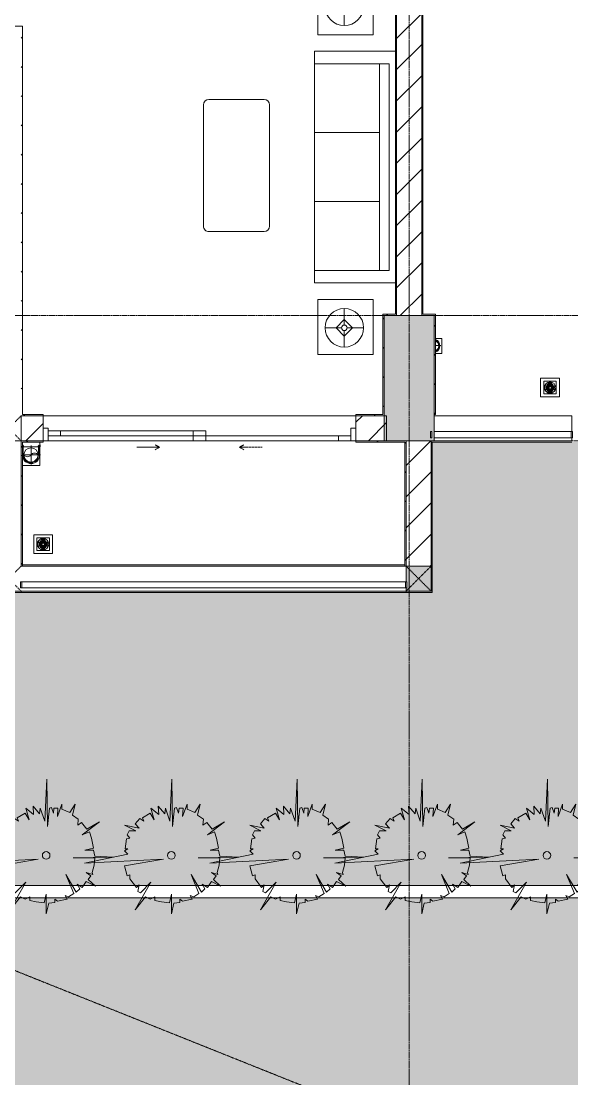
# Model space of a CAD drawing. Header units: millimetres. Extents: x 5357 to 259384, y -16348 to 109893.
# Drawn here: x 57853 to 62252, y 19444 to 27887 of the extents above; entities that cross this region are included whole.
import ezdxf

# ---------------------------------------------------------------- set-up
doc = ezdxf.new("R2010")
doc.units = ezdxf.units.MM
for name, pattern in [('Dash', [6, 3, -3]), ('Grid Line', [22.225, 12.7, -3.175, 3.175, -3.175]), ('IMPORT-CENTER _3_', [10.16, 6.35, -1.27, 1.27, -1.27])]:
    doc.linetypes.add(name, pattern=pattern)
for name, color, linetype, lineweight in [('0-1', 7, 'Continuous', 5), ('A-DOOR', 31, 'Continuous', 9), ('A-DOOR-FRAM', 31, 'Continuous', 9), ('A-DOOR-HDLN', 31, 'Dash', 9), ('A-FLOR-1', 53, 'Continuous', 9), ('A-FLOR-HRAL', 11, 'Continuous', 9), ('A-FLOR-HRAL-1', 254, 'Continuous', 9), ('A-FLOR-HRAL-2', 53, 'Continuous', 9), ('A-FLOR-PATT', 8, 'Continuous', 9), ('A-WALL', 113, 'Continuous', 9), ('A-WALL-2', 53, 'Continuous', 9), ('A-WALL-3', 113, 'Continuous', 18), ('A-WALL-PATT', 111, 'Continuous', 9), ('A-WALL-PATT-2', 53, 'Continuous', 9), ('C-PRKG', 70, 'Continuous', 9), ('C-PRKG-HDLN', 70, 'Dash', 9), ('G-IMPT', 8, 'Continuous', 9), ('G-IMPT-2', 8, 'IMPORT-CENTER _3_', 9), ('I-FURN', 30, 'Continuous', 9), ('I-FURN-1', 254, 'Continuous', 9), ('I-WALL-1', 9, 'Continuous', 18), ('I-WALL-2', 53, 'Continuous', 9), ('L-PLNT-1', 7, 'Continuous', 9), ('M-EQPM', 50, 'Continuous', 9), ('S-BEAM-1', 53, 'Continuous', 9), ('S-COLS', 52, 'Continuous', 9), ('S-COLS-1', 253, 'Continuous', 5), ('S-COLS-2', 9, 'Continuous', 18), ('S-COLS-5', 52, 'Continuous', 18), ('S-COLS-6', 52, 'Dash', 9), ('S-COLS-HDLN', 52, 'Dash', 9), ('S-GRID-1', 1, 'Grid Line', 9)]:
    doc.layers.add(name, color=color, linetype=linetype, lineweight=lineweight)
pattern_1 = [(45, (0, 0), (-116.6726, 116.6726), [])]
pattern_2 = [(45, (0, 0), (-124.4508, 124.4508), [])]

# ---------------------------------------------------------------- blocks, each defined once
blk = doc.blocks.new('NCV_TKTC_KET CAU_rvt-1-TKCS_MB CẢNH QUAN CÂY XANH')
at = {"layer": 'S-COLS-1'}
h = blk.add_hatch(color=256, dxfattribs=at)
h.paths.add_polyline_path([(61122.6, 24536.9), (61152.6, 24536.9), (61152.6, 25536.9), (60752.6, 25536.9), (60752.6, 24536.9), (61037.1, 24536.9)])
h.paths.add_polyline_path([(61122.6, 24561.9), (61122.6, 24611.9), (61132.6, 24611.9), (61132.6, 24561.9)])
at = {"layer": 'S-BEAM-1'}
blk.add_line((60927.6, 23535.3), (57852.6, 23535.3), dxfattribs=at)
at = {"layer": 'S-COLS-2'}
for p, q in [((61152.6, 25536.9), (60752.6, 25536.9)), ((60752.6, 25536.9), (60752.6, 24536.9)), ((61152.6, 24536.9), (61152.6, 25536.9)), ((60752.6, 24536.9), (61152.6, 24536.9))]:
    blk.add_line(p, q, dxfattribs=at)
blk = doc.blocks.new('LOBBY_SOFA_1 - LOBBY_SOFA_1-V9-TKCS_MB CẢNH QUAN CÂY XANH')
at = {"layer": 'I-FURN'}
for p, q in [((-2556, -14.9), (-2556, -660)), ((-2457, -66), (-2457, -660)), ((-807, -66), (-2457, -66)), ((-807, -660), (-807, -66)), ((-708, -660), (-708, -14.9)), ((-807, -143), (-2457, -143)), ((-1907, -143), (-1907, -660)), ((-1357, -143), (-1357, -660)), ((-3128.2, -193.5), (-2688.2, -193.5)), ((-3128.2, -633.5), (-3128.2, -193.5)), ((-2688.2, -193.5), (-2688.2, -633.5)), ((-575.9, -193.5), (-575.9, -633.5)), ((-135.9, -193.5), (-575.9, -193.5)), ((-135.9, -633.5), (-135.9, -193.5)), ((-2915.4, -269), (-2915.4, -401)), ((-348.6, -269), (-348.6, -401)), ((-2915.4, -357), (-2981.4, -423)), ((-2849.4, -423), (-2915.4, -357)), ((-414.6, -423), (-348.6, -357)), ((-348.6, -357), (-282.6, -423)), ((-2937.4, -423), (-3069.4, -423)), ((-2981.4, -423), (-2915.4, -489)), ((-2915.4, -489), (-2849.4, -423)), ((-2915.4, -445), (-2915.4, -577)), ((-2893.4, -423), (-2761.4, -423)), ((-370.6, -423), (-502.6, -423)), ((-348.6, -489), (-414.6, -423)), ((-282.6, -423), (-348.6, -489)), ((-348.6, -445), (-348.6, -577)), ((-326.6, -423), (-194.6, -423)), ((-2688.2, -633.5), (-3128.2, -633.5)), ((-2556, -660), (-708, -660)), ((-575.9, -633.5), (-135.9, -633.5)), ((-2172.3, -1064.5), (-2172.3, -1504.5)), ((-1160.3, -1020.5), (-2128.3, -1020.5)), ((-1116.3, -1504.5), (-1116.3, -1064.5)), ((-2128.3, -1548.5), (-1160.3, -1548.5))]:
    blk.add_line(p, q, dxfattribs=at)
for centre, radius in [((-2915.4, -423), 154), ((-348.6, -423), 154), ((-2915.4, -423), 22), ((-348.6, -423), 22)]:
    blk.add_circle(centre, radius, dxfattribs=at)
for centre, start, end in [((-2128.3, -1064.5), 90, 180), ((-1160.3, -1064.5), 0, 90), ((-2128.3, -1504.5), 180, 270), ((-1160.3, -1504.5), 270, 0)]:
    blk.add_arc(centre, 44, start, end, dxfattribs=at)
at = {"layer": 'I-FURN-1'}
for p, q in [((-2556, -14.9), (-2556, -660)), ((-708, -660), (-708, -14.9)), ((-2688.2, -193.5), (-3128.2, -193.5)), ((-3128.2, -193.5), (-3128.2, -633.5)), ((-2688.2, -633.5), (-2688.2, -193.5)), ((-135.9, -193.5), (-575.9, -193.5)), ((-575.9, -193.5), (-575.9, -633.5)), ((-135.9, -633.5), (-135.9, -193.5)), ((-3128.2, -633.5), (-2688.2, -633.5)), ((-2556, -660), (-708, -660)), ((-575.9, -633.5), (-135.9, -633.5)), ((-2172.3, -1064.5), (-2172.3, -1504.5)), ((-1160.3, -1020.5), (-2128.3, -1020.5)), ((-1116.3, -1504.5), (-1116.3, -1064.5)), ((-2128.3, -1548.5), (-1160.3, -1548.5))]:
    blk.add_line(p, q, dxfattribs=at)
for centre, start, end in [((-2128.3, -1064.5), 90, 180), ((-1160.3, -1064.5), 0, 90), ((-2128.3, -1504.5), 180, 270), ((-1160.3, -1504.5), 270, 0)]:
    blk.add_arc(centre, 44, start, end, dxfattribs=at)
blk = doc.blocks.new('Railing - 50 x 10mm-457210-TKCS_MB CẢNH QUAN CÂY XANH')
at = {"layer": 'A-FLOR-HRAL-2'}
for p, q in [((25, 5), (-25, 5)), ((-25, 5), (-25, -5)), ((25, -5), (25, 5)), ((-25, -5), (25, -5))]:
    blk.add_line(p, q, dxfattribs=at)
blk = doc.blocks.new('Railing - Railing-641389-TKCS_MB CẢNH QUAN CÂY XANH')
at = {"layer": 'A-FLOR-HRAL-2'}
for p, q in [((39339.1, 15351.2), (38244.1, 15351.2)), ((38244.1, 15301.2), (39339.1, 15301.2))]:
    blk.add_line(p, q, dxfattribs=at)
at = {"rotation": 90.00000000000001}
for p in [(38219.1, 15326.2), (39344.1, 15326.2)]:
    blk.add_blockref('Railing - 50 x 10mm-457210-TKCS_MB CẢNH QUAN CÂY XANH', p, dxfattribs=at)
blk = doc.blocks.new('NCV_TKTC_TANG 1_rvt-1-TKCS_MB CẢNH QUAN CÂY XANH')
at = {"layer": 'A-WALL-PATT-2'}
h = blk.add_hatch(dxfattribs=at)
h.set_pattern_fill('FP_10', color=256, style=0, pattern_type=2)
h.set_pattern_definition(pattern_1)
h.paths.add_polyline_path([(60852.6, 25546.9), (60852.6, 32236.9), (60842.6, 32236.9), (60842.6, 25546.9)])
h = blk.add_hatch(dxfattribs=at)
h.set_pattern_fill('FP_10', color=256, style=0, pattern_type=2)
h.set_pattern_definition(pattern_1)
h.paths.add_polyline_path([(61052.6, 25536.9), (61062.6, 25536.9), (61062.6, 28836.9), (61052.6, 28836.9), (61052.6, 27048.4)])
h = blk.add_hatch(dxfattribs=at)
h.set_pattern_fill('FP_10', color=256, style=0, pattern_type=2)
h.set_pattern_definition(pattern_1)
h.paths.add_polyline_path([(57852.6, 27836.9), (57862.6, 27836.9), (57862.6, 27846.9), (57654.2, 27846.9), (57654.2, 27836.9), (57752.6, 27836.9)])
h.paths.add_polyline_path([(56754.2, 27836.9), (56754.2, 27846.9), (54562.6, 27846.9), (54562.6, 27836.9), (56195.4, 27836.9)])
h = blk.add_hatch(dxfattribs=at)
h.set_pattern_fill('FP_10', color=256, style=0, pattern_type=2)
h.set_pattern_definition(pattern_1)
h.paths.add_polyline_path([(57852.6, 24736.9), (57862.6, 24736.9), (57862.6, 27836.9), (57852.6, 27836.9), (57852.6, 25075.9)])
h = blk.add_hatch(dxfattribs=at)
h.set_pattern_fill('FP_10', color=256, style=0, pattern_type=2)
h.set_pattern_definition(pattern_1)
h.paths.add_polyline_path([(60742.6, 24746.9), (60752.6, 24746.9), (60752.6, 25546.9), (60742.6, 25546.9), (60742.6, 25075.9)])
h = blk.add_hatch(dxfattribs=at)
h.set_pattern_fill('FP_10', color=256, style=0, pattern_type=2)
h.set_pattern_definition(pattern_1)
h.paths.add_polyline_path([(60852.6, 25536.9), (60852.6, 25546.9), (60752.6, 25546.9), (60752.6, 25536.9)])
h = blk.add_hatch(dxfattribs=at)
h.set_pattern_fill('FP_10', color=256, style=0, pattern_type=2)
h.set_pattern_definition(pattern_1)
h.paths.add_polyline_path([(61162.6, 24746.9), (61162.6, 25536.9), (61152.6, 25536.9), (61152.6, 24746.9)])
h = blk.add_hatch(dxfattribs=at)
h.set_pattern_fill('FP_10', color=256, style=0, pattern_type=2)
h.set_pattern_definition(pattern_1)
h.paths.add_polyline_path([(60752.6, 24736.9), (60752.6, 24746.9), (60527.6, 24746.9), (60527.6, 24736.9)])
h.paths.add_polyline_path([(58027.6, 24736.9), (58027.6, 24746.9), (57862.6, 24746.9), (57862.6, 24736.9), (58011, 24736.9)])
h = blk.add_hatch(dxfattribs=at)
h.set_pattern_fill('FP_10', color=256, style=0, pattern_type=2)
h.set_pattern_definition(pattern_1)
h.paths.add_polyline_path([(57852.6, 23536.9), (57862.6, 23536.9), (57862.6, 24536.9), (57852.6, 24536.9), (57852.6, 24089.7)])
h = blk.add_hatch(dxfattribs=at)
h.set_pattern_fill('FP_10', color=256, style=0, pattern_type=2)
h.set_pattern_definition(pattern_1)
h.paths.add_polyline_path([(58011, 24526.9), (58027.6, 24526.9), (58027.6, 24536.9), (57862.6, 24536.9), (57862.6, 24526.9)])
h.paths.add_polyline_path([(60927.6, 24526.9), (60927.6, 24536.9), (60527.6, 24536.9), (60527.6, 24526.9), (60917.6, 24526.9)])
h = blk.add_hatch(dxfattribs=at)
h.set_pattern_fill('FP_10', color=256, style=0, pattern_type=2)
h.set_pattern_definition(pattern_1)
h.paths.add_polyline_path([(60917.6, 23536.9), (60927.6, 23536.9), (60927.6, 24526.9), (60917.6, 24526.9)])
at = {"layer": 'A-FLOR-1'}
for p, q in [((58027.6, 24736.9), (60527.6, 24736.9)), ((60527.6, 24736.9), (58027.6, 24736.9)), ((58067.6, 24536.9), (59227.6, 24536.9))]:
    blk.add_line(p, q, dxfattribs=at)
at = {"layer": 'A-WALL-2'}
for p, q in [((61152.6, 24736.9), (62252.2, 24736.9)), ((62252.2, 24611.9), (62252.2, 24736.9)), ((62252.2, 24536.9), (62252.2, 24561.9))]:
    blk.add_line(p, q, dxfattribs=at)
at = {"layer": 'I-WALL-1'}
for p, q in [((60842.6, 32226.9), (60842.6, 25546.9)), ((60852.6, 25546.9), (60852.6, 32236.9)), ((61052.6, 28836.9), (61052.6, 25536.9)), ((61062.6, 25546.9), (61062.6, 28826.9)), ((57862.6, 27846.9), (57654.2, 27846.9)), ((57862.6, 27836.9), (57862.6, 27846.9)), ((57862.6, 24746.9), (57862.6, 27836.9)), ((60752.6, 25546.9), (60742.6, 25546.9)), ((60742.6, 25546.9), (60742.6, 24746.9)), ((60842.6, 25546.9), (60752.6, 25546.9)), ((60752.6, 24746.9), (60752.6, 25536.9)), ((60752.6, 25536.9), (60852.6, 25536.9)), ((60852.6, 25536.9), (60852.6, 25546.9)), ((61052.6, 25536.9), (61062.6, 25536.9)), ((61162.6, 25546.9), (61062.6, 25546.9)), ((61062.6, 25536.9), (61152.6, 25536.9)), ((61152.6, 25536.9), (61152.6, 24746.9)), ((61162.6, 25536.9), (61162.6, 25546.9)), ((61162.6, 24746.9), (61162.6, 25536.9)), ((58027.6, 24746.9), (57862.6, 24746.9)), ((58027.6, 24736.9), (58027.6, 24746.9)), ((60742.6, 24746.9), (60527.6, 24746.9)), ((60527.6, 24746.9), (60527.6, 24736.9)), ((60752.6, 24736.9), (60752.6, 24746.9)), ((61152.6, 24746.9), (61162.6, 24746.9)), ((57852.6, 24736.9), (57862.6, 24736.9)), ((57862.6, 24736.9), (58027.6, 24736.9)), ((60527.6, 24736.9), (60752.6, 24736.9)), ((57852.6, 24536.9), (57852.6, 23536.9)), ((57862.6, 24536.9), (57852.6, 24536.9)), ((58027.6, 24536.9), (57862.6, 24536.9)), ((57862.6, 23536.9), (57862.6, 24526.9)), ((57862.6, 24526.9), (58027.6, 24526.9)), ((58027.6, 24526.9), (58027.6, 24536.9)), ((60927.6, 24536.9), (60527.6, 24536.9)), ((60527.6, 24536.9), (60527.6, 24526.9)), ((60527.6, 24526.9), (60917.6, 24526.9)), ((60917.6, 24526.9), (60917.6, 23536.9)), ((60927.6, 24526.9), (60927.6, 24536.9)), ((60927.6, 23536.9), (60927.6, 24526.9)), ((57852.6, 23536.9), (57862.6, 23536.9)), ((60917.6, 23536.9), (60927.6, 23536.9))]:
    blk.add_line(p, q, dxfattribs=at)
at = {"layer": 'I-WALL-2'}
for p, q in [((57862.6, 23546.9), (60917.6, 23546.9)), ((60917.6, 23536.9), (57862.6, 23536.9))]:
    blk.add_line(p, q, dxfattribs=at)
at = {"layer": 'A-FLOR-HRAL-1'}
blk.add_blockref('Railing - Railing-641389-TKCS_MB CẢNH QUAN CÂY XANH', (22908.5, 9260.7), dxfattribs=at)
at = {"layer": 'I-FURN-1', "rotation": 270.0000000000005}
blk.add_blockref('LOBBY_SOFA_1 - LOBBY_SOFA_1-V9-TKCS_MB CẢNH QUAN CÂY XANH', (60857.5, 25090.4), dxfattribs=at)
blk = doc.blocks.new('DEG_02-DEG_03 - DEG_02-2500x2400mm-CỬA ĐI 02 CÁNH TRƯỢT-625766-TKCS_MB CẢNH QUAN CÂY XANH')
at = {"layer": 'A-DOOR'}
for p, q in [((-1110, 100), (-1210, 100)), ((-1210, 100), (-1210, 60)), ((-1110, 60), (-1110, 100)), ((-1110, 100), (-50, 100)), ((50, 100), (-50, 100)), ((-50, 100), (-50, 60)), ((50, 60), (50, 100)), ((-1210, 60), (-1110, 60)), ((-50, 60), (-1110, 60)), ((50, 60), (-50, 60)), ((-50, 60), (-50, 20)), ((-50, 60), (50, 60)), ((-50, 20), (50, 20)), ((50, 20), (50, 60)), ((50, 60), (1110, 60)), ((1110, 20), (50, 20)), ((1210, 60), (1110, 60)), ((1110, 60), (1110, 20)), ((1110, 20), (1210, 20)), ((1210, 20), (1210, 60))]:
    blk.add_line(p, q, dxfattribs=at)
at = {"layer": 'A-DOOR-FRAM'}
for p, q in [((-1210, 100), (-1250, 100)), ((-1250, 100), (-1250, 0)), ((-1210, 0), (-1210, 100)), ((1250, 100), (1210, 100)), ((1210, 100), (1210, 0)), ((1250, 0), (1250, 100)), ((-1250, 0), (-1210, 0)), ((1210, 0), (1250, 0))]:
    blk.add_line(p, q, dxfattribs=at)
at = {"layer": 'A-DOOR-HDLN'}
for p, q in [((-320.4, 151.1), (-355, 171.1)), ((320.4, 151.1), (355, 171.1)), ((-500.4, 151.1), (-320.4, 151.1)), ((-320.4, 151.1), (-355, 131.1)), ((320.4, 151.1), (355, 131.1)), ((500.4, 151.1), (320.4, 151.1))]:
    blk.add_line(p, q, dxfattribs=at)
blk = doc.blocks.new('BAI XE PCCC - BAI XE PCCC-V176-TKCS_MB CẢNH QUAN CÂY XANH')
at = {"layer": 'C-PRKG'}
blk.add_line((15000, 6000), (0, 6000), dxfattribs=at)
at = {"layer": 'C-PRKG-HDLN'}
blk.add_line((0, 6000), (15000, 0), dxfattribs=at)
blk = doc.blocks.new('Railing - 50 x 10mm-1251311-TKCS_MB CẢNH QUAN CÂY XANH')
at = {"layer": 'A-FLOR-HRAL'}
for p, q in [((25, 5), (-25, 5)), ((-25, 5), (-25, -5)), ((25, -5), (25, 5)), ((-25, -5), (25, -5))]:
    blk.add_line(p, q, dxfattribs=at)
blk = doc.blocks.new('Railing - Railing-1602689-TKCS_MB CẢNH QUAN CÂY XANH')
at = {"layer": 'A-FLOR-HRAL'}
for p, q in [((60922.6, 23412.4), (57857.6, 23412.4)), ((57857.6, 23362.4), (60922.6, 23362.4))]:
    blk.add_line(p, q, dxfattribs=at)
at = {"rotation": 90}
for p in [(57852.6, 23387.4), (60927.6, 23387.4)]:
    blk.add_blockref('Railing - 50 x 10mm-1251311-TKCS_MB CẢNH QUAN CÂY XANH', p, dxfattribs=at)
blk = doc.blocks.new('TKTC_XREF_251221_MB TANG 1 - TKTC_XREF_260130_MB TANG 1_dwg_THU NUOC - THU NUOC-444531-TKCS_MB TẦNG 1-4202120-TKCS_MB CẢNH QUAN CÂY XANH')
at = {"layer": 'M-EQPM'}
for p, q in [((-23.3, 10.8), (40.9, 10.8)), ((40.9, 4.8), (-23.3, 4.8)), ((-11, 23.3), (28.5, 23.3)), ((28.5, 17.3), (-11, 17.3)), ((-1.1, 35.6), (18.5, 35.6)), ((18.5, 29.6), (-1.1, 29.6)), ((-23.3, -13.6), (40.9, -13.6)), ((40.9, -19.6), (-23.3, -19.6)), ((-11, -26.1), (28.5, -26.1)), ((28.5, -32.1), (-11, -32.1)), ((-1.1, -38.5), (18.5, -38.5)), ((18.5, -44.5), (-1.1, -44.5))]:
    blk.add_line(p, q, dxfattribs=at)
at = {"layer": 'M-EQPM', "flags": 128}
for points in [[(83.7, -79.4), (83.7, 70.6), (-66.3, 70.6), (-66.3, -79.4)], [(58.7, -54.4), (58.7, 45.6), (-41.3, 45.6), (-41.3, -54.4)]]:
    blk.add_lwpolyline(points, close=True, dxfattribs=at)
for points in [[(-23.3, -1.2), (0.7, -1.2), (0.7, -7.2), (-23.3, -7.2)], [(40.9, -7.2), (16.7, -7.2), (16.7, -1.2), (40.9, -1.2)]]:
    blk.add_lwpolyline(points, dxfattribs=at)
at = {"layer": 'M-EQPM'}
for centre, radius, start, end in [((8.7, -4.4), 45, 360, 180), ((8.7, -4.4), 45, 360, 180), ((-23.3, 7.8), 3, 90, 270), ((-11, 20.3), 3, 90, 270), ((-1.1, 32.6), 3, 90, 270), ((18.5, 32.6), 3, 270, 90), ((28.5, 20.3), 3, 270, 90), ((40.9, 7.8), 3, 270, 90), ((8.7, -4.4), 45, 180, 360), ((8.7, -4.4), 45, 180, 360), ((-23.3, -4.2), 3, 90, 270), ((-23.3, -16.6), 3, 90, 270), ((-11, -29.1), 3, 90, 270), ((-1.1, -41.5), 3, 90, 270), ((18.5, -41.5), 3, 270, 90), ((28.5, -29.1), 3, 270, 90), ((40.9, -4.2), 3, 270, 90), ((40.9, -16.6), 3, 270, 90)]:
    blk.add_arc(centre, radius, start, end, dxfattribs=at)
blk = doc.blocks.new('TKTC_XREF_251221_MB TANG 1 - TKTC_XREF_260130_MB TANG 1_dwg_CUM U_DN100-V248-TKCS_MB CẢNH QUAN CÂY XANH')
at = {"layer": 'G-IMPT'}
blk.add_hatch(color=256, dxfattribs=at).paths.add_polyline_path([(61, 0), (58.9, 15.8), (52.8, 30.5), (43.1, 43.1), (30.5, 52.8), (15.8, 58.9), (0, 61), (0, 57), (14.8, 55.1), (28.5, 49.4), (40.3, 40.3), (49.4, 28.5), (55.1, 14.8), (57, 0), (55.1, -14.8), (49.4, -28.5), (40.3, -40.3), (28.5, -49.4), (14.8, -55.1), (0, -57), (0, -61), (15.8, -58.9), (30.5, -52.8), (43.1, -43.1), (52.8, -30.5), (58.9, -15.8)])
for p, q in [((-79.1, 66.6), (-79.1, 63.4)), ((-76.6, 66.6), (-76.6, 63.4)), ((-74.6, 66.6), (-74.6, 63.4)), ((-72.7, 69.3), (-72.7, 60.7)), ((-66.9, 67.9), (-71.7, 67.9)), ((-66.9, 62.1), (-71.7, 62.1)), ((-65, 69), (0, 69)), ((-79.1, -63.4), (-79.1, -66.6)), ((-76.6, -63.4), (-76.6, -66.6)), ((-74.6, -63.4), (-74.6, -66.6)), ((-72.7, -60.7), (-72.7, -68.6)), ((-66.9, -62.1), (-71.7, -62.1)), ((-66.9, -67.9), (-71.7, -67.9))]:
    blk.add_line(p, q, dxfattribs=at)
at = {"layer": 'G-IMPT', "flags": 128}
for points in [[(-72.7, 67.6), (-78.1, 67.6), (-78.1, 62.4), (-72.7, 62.4)], [(-71.7, 59.2), (-66.9, 59.2), (-66.9, 70.8), (-71.7, 70.8)], [(-66.9, 70.8), (-66.9, 72.7), (-65, 72.7), (-65, 57.3), (-66.9, 57.3), (-66.9, 59.2)], [(-65, 61), (0, 61), (0, 57)], [(-72.7, -62.4), (-78.1, -62.4), (-78.1, -67.6), (-72.7, -67.6)], [(-66.9, -68.6), (-66.9, -59.2), (-71.7, -59.2)], [(-66.9, -59.2), (-66.9, -57.3), (-65, -57.3), (-65, -68.7)], [(-65, -61), (0, -61), (0, -57)]]:
    blk.add_lwpolyline(points, dxfattribs=at)
at = {"layer": 'G-IMPT'}
for centre, radius, start, end in [((-78.1, 66.6), 0.96, 90, 180), ((-78.1, 63.4), 0.96, 180, 270), ((-71.1, 69.3), 1.56, 112.61986, 247.38014), ((-67.9, 65), 4.8, 143.1301, 216.8699), ((-71.1, 60.7), 1.56, 112.61986, 247.38014), ((0, 0), 69, 271.95476, 90), ((0, 0), 61, 270, 90), ((0, 0), 57, 270, 90), ((-78.1, -63.4), 0.96, 90, 180), ((-78.1, -66.6), 0.96, 180, 270), ((-71.1, -60.7), 1.56, 112.61986, 247.38014), ((-67.9, -65), 4.8, 143.1301, 216.8699)]:
    blk.add_arc(centre, radius, start, end, dxfattribs=at)
blk = doc.blocks.new('TKTC_XREF_251221_MB TANG 1 - TKTC_XREF_260130_MB TANG 1_dwg_$cc-V247-TKCS_MB CẢNH QUAN CÂY XANH')
at = {"layer": 'G-IMPT'}
blk.add_circle((0, 0), 0.5, dxfattribs=at)
for centre, radius, start, end in [((0, 0), 0.5, 90, 270), ((0.188, 0.25), 0.313, 126.8699, 233.1301), ((-0.188, -0.25), 0.313, 306.8699, 53.1301)]:
    blk.add_arc(centre, radius, start, end, dxfattribs=at)
at = {"layer": 'G-IMPT-2'}
for p, q in [((-0.673, 0), (0.673, 0)), ((0, -0.673), (0, 0.607))]:
    blk.add_line(p, q, dxfattribs=at)
blk = doc.blocks.new('TKTC_XREF_251221_MB TANG 1 - TKTC_XREF_260130_MB TANG 1_dwg_CUM U_DN100-V284-TKCS_MB CẢNH QUAN CÂY XANH')
at = {"layer": 'G-IMPT'}
blk.add_hatch(color=256, dxfattribs=at).paths.add_polyline_path([(24, -56), (31, -53), (43, -43), (53, -30), (59, -16), (61, 0), (59, 16), (53, 31), (43, 43), (24, 54), (24, 51), (29, 49), (40, 40), (49, 29), (55, 15), (57, 0), (55, -15), (49, -28), (40, -40), (24, -54)])
for radius, start, end in [(69, 292.0711, 67.7971), (61, 294.9758, 64.8953), (57, 296.7339, 63.139)]:
    blk.add_arc((0, 0), radius, start, end, dxfattribs=at)
blk = doc.blocks.new('TKTC_XREF_251221_MB TANG 1 - TKTC_XREF_260130_MB TANG 1_dwg_$cc-V285-TKCS_MB CẢNH QUAN CÂY XANH')
at = {"layer": 'G-IMPT'}
for start, end in [(116.57224, 242.9312), (116.52331, 242.90439)]:
    blk.add_arc((0, 0), 0.5, start, end, dxfattribs=at)
at = {"layer": 'G-IMPT-2'}
blk.add_line((-0.673, 0), (-0.193, 0), dxfattribs=at)
blk = doc.blocks.new('TKTC_XREF_251221_MB TANG 1 - TKTC_XREF_260130_MB TANG 1_dwg-4202109-TKCS_MB CẢNH QUAN CÂY XANH')
at = {"layer": 'G-IMPT'}
for p, q in [((-141989.1, -375992.1), (-141939.4, -375992.1)), ((-145289.5, -376857.7), (-145148.6, -376857.7))]:
    blk.add_line(p, q, dxfattribs=at)
at = {"layer": 'G-IMPT', "flags": 128}
for points in [[(-141939.4, -375992), (-141939.4, -376111.5), (-141989.1, -376111.5)], [(-145289.5, -376857.6), (-145148.3, -376857.6), (-145148.6, -376819.7)], [(-145148.6, -376857.7), (-145148.6, -377007.4), (-145289.1, -377007.4)]]:
    blk.add_lwpolyline(points, dxfattribs=at)
at = {"extrusion": (0, 0, -1), "xscale": 90.00000000005114, "yscale": 90.00000000005114, "zscale": -90.00000000005114, "rotation": 0.3047175217251739}
blk.add_blockref('TKTC_XREF_251221_MB TANG 1 - TKTC_XREF_260130_MB TANG 1_dwg_$cc-V285-TKCS_MB CẢNH QUAN CÂY XANH', (142006.5, -376049.6), dxfattribs=at)
for name, p, xscale, yscale, zscale, rotation in [('TKTC_XREF_251221_MB TANG 1 - TKTC_XREF_260130_MB TANG 1_dwg_CUM U_DN100-V284-TKCS_MB CẢNH QUAN CÂY XANH', (-142008, -376051.4), 0.789473684210524, 0.789473684210524, 0.789473684210524, 0.06930925665188988), ('TKTC_XREF_251221_MB TANG 1 - TKTC_XREF_260130_MB TANG 1_dwg_CUM U_DN100-V248-TKCS_MB CẢNH QUAN CÂY XANH', (-145221, -376922.6), 0.9975000000000007, 0.9975000000000007, 0.9975000000000007, 270.0009913382947), ('TKTC_XREF_251221_MB TANG 1 - TKTC_XREF_260130_MB TANG 1_dwg_$cc-V247-TKCS_MB CẢNH QUAN CÂY XANH', (-145220.1, -376922.6), 113.7150000000073, 113.7150000000073, 113.7150000000073, 89.99900866374671)]:
    blk.add_blockref(name, p, dxfattribs=dict(xscale=xscale, yscale=yscale, zscale=zscale, rotation=rotation))
for p in [(-141082.3, -376380.4), (-145132.3, -377630.4)]:
    blk.add_blockref('TKTC_XREF_251221_MB TANG 1 - TKTC_XREF_260130_MB TANG 1_dwg_THU NUOC - THU NUOC-444531-TKCS_MB TẦNG 1-4202120-TKCS_MB CẢNH QUAN CÂY XANH', p)
blk = doc.blocks.new('TKTC_XREF_251221_MB TANG 1 - TKTC_XREF_251221_MB TANG 1-2038492-TKCS_MB CẢNH QUAN CÂY XANH')
blk.add_blockref('TKTC_XREF_251221_MB TANG 1 - TKTC_XREF_260130_MB TANG 1_dwg-4202109-TKCS_MB CẢNH QUAN CÂY XANH', (169499.1, 384109.7))
blk = doc.blocks.new('CAY MAI VAN PHUC - CAY DUC SOC_dwg-2256080-TKCS_MB CẢNH QUAN CÂY XANH')
at = {"layer": 'G-IMPT', "flags": 128}
blk.add_lwpolyline([(33, 479), (13, 293), (6, 772), (-14, 347), (-60, 479), (-67, 420), (-133, 499), (-127, 413), (-207, 479), (-173, 360), (-213, 426), (-293, 380), (-280, 347), (-320, 373), (-366, 320), (-326, 274), (-473, 307), (-360, 247), (-426, 247), (-446, 207), (-419, 174), (-453, 167), (-466, 68), (-439, 68), (-473, 48), (-439, 14), (-878, -79), (-80, -39), (-473, -105), (-446, -205), (-419, -198), (-419, -238), (-353, -324), (-326, -298), (-340, -364), (-313, -378), (-207, -271), (-366, -550), (-260, -418), (-213, -444), (-167, -418), (-167, -457), (-100, -471), (-20, -481), (0, -391), (0, -590), (26, -484), (86, -477), (86, -444), (113, -464), (212, -444), (192, -404), (226, -418), (279, -384), (199, -192), (305, -371), (339, -338), (312, -291), (365, -324), (405, -265), (498, -311), (425, -245), (452, -205), (405, -172), (472, -192), (465, -172), (485, -99), (492, -25), (272, -25), (678, -19), (492, -6), (478, 54), (392, 54), (478, 74), (458, 174), (438, 240), (365, 207), (538, 340), (412, 267), (359, 333), (319, 307), (325, 367), (266, 406), (292, 519), (239, 433), (159, 466), (159, 519), (113, 393), (119, 479), (79, 479), (73, 426), (53, 486)], close=True, dxfattribs=at)
at = {"layer": 'G-IMPT'}
blk.add_circle((0, 0), 38.6, dxfattribs=at)
blk = doc.blocks.new('CAY MAI VAN PHUC - CAY BONG TRANG-2256081-TKCS_MB CẢNH QUAN CÂY XANH')
at = {"xscale": 0.7894736842105263, "yscale": 0.7894736842105263, "zscale": 0.7894736842105263}
blk.add_blockref('CAY MAI VAN PHUC - CAY DUC SOC_dwg-2256080-TKCS_MB CẢNH QUAN CÂY XANH', (0, 0), dxfattribs=at)
blk = doc.blocks.new('G1_SOF - BO TRU - 200x200-3050151-TKCS_MB CẢNH QUAN CÂY XANH')
at = {"layer": 'S-COLS-HDLN'}
for p, q in [((-100, 100), (100, -100)), ((100, 100), (-100, -100))]:
    blk.add_line(p, q, dxfattribs=at)

msp = doc.modelspace()

# ---------------------------------------------------------------- hatches: boundary and pattern name
at = {"layer": 'A-FLOR-PATT'}
h = msp.add_hatch(dxfattribs=at)
h.set_pattern_fill('FP_23', color=256, style=0, pattern_type=2)
h.set_pattern_definition([(0, (167.64, 11.2), (558.8, 558.8), [83.82, -16.764, 22.352, -16.764, -419.1]), (0, (167.64, 11.2), (558.8, 558.8), [-139.7, 83.82, -335.28]), (0, (139.7, 27.94), (558.8, 558.8), [55.88, -41.91, 83.82, -41.91, -335.28]), (0, (139.7, 27.94), (558.8, 558.8), [-223.52, 55.88, -279.4]), (0, (335.3, 251.46), (558.8, 558.8), [69.85, -27.94, 69.85, -391.16]), (0, (55.9, 363.2), (558.8, 558.8), [27.94, -55.88, 27.94, -447.04]), (90, (111.76, 363.2), (-558.8, 558.8), [50.292, -508.508]), (90, (279.4, 27.94), (-558.8, 558.8), [55.88, -502.92]), (90, (419.1, 251.46), (-558.8, 558.8), [55.88, -502.92]), (45, (352.04, 22.35), (0, 558.7996), [55.88, -734.383]), (135, (206.76, 22.35), (-558.7996, 0), [55.88, -734.383]), (63.435, (335.28, 25.15), (-0.0005, 558.8001), [55.88, -1193.635]), (75.964, (307.34, 27.94), (-0.00237, 558.80038), [55.88, -2248.111]), (75.964, (447.04, 251.46), (-0.00237, 558.80038), [44.704, -2259.287]), (75.964, (122.94, 363.22), (-0.00237, 558.80038), [39.116, -2264.875]), (104.036, (251.46, 27.94), (0.00237, 558.80038), [55.88, -2248.111]), (104.036, (391.16, 251.46), (0.00237, 558.80038), [44.704, -2259.287]), (104.036, (100.58, 363.22), (0.00237, 558.80038), [39.116, -2264.875]), (116.565, (223.52, 25.15), (0.0005, 558.8001), [55.88, -1193.634])])
h.paths.add_polyline_path([(73117.6, 20988.2), (73127.6, 20988.2), (73127.6, 23327.4), (65842.6, 23327.4), (65842.6, 24526.9), (61137.6, 24526.9), (61137.6, 23327.4), (57652.6, 23327.4), (57652.6, 23337.4), (57642.6, 23337.4), (57642.6, 24526.9), (52952.6, 24526.9), (52952.6, 23335.3), (52937.6, 23335.3), (52935.9, 23326.9), (49442.6, 23326.9), (49442.6, 24527.4), (45852.6, 24527.4), (45852.6, 24535.3), (44802.6, 24535.3), (44802.6, 24527.4), (44812.6, 24527.4), (44812.6, 20988.2), (63458, 20988.2)])
h = msp.add_hatch(dxfattribs=at)
h.set_pattern_fill('FP_15', color=256, style=0, pattern_type=2)
h.set_pattern_definition([(50, (0, 0), (480.9661, -42.0786), [50.292, -553.212]), (355, (0, 0), (-93.0416, 504.3895), [40.234, -442.57]), (100.451, (40.1, -3.5), (387.9285, 462.3076), [42.742, -470.158]), (46.184, (0, 134.1), (715.649, -110.993), [75.438, -829.818]), (96.636, (59.64, 124.86), (626.7424, 653.2084), [64.112, -705.237]), (351.184, (0, 134.1), (626.7496, 653.2024), [60.35, -663.854]), (21, (67.06, 100.6), (400.2623, -269.9797), [50.292, -553.212]), (326, (67.06, 100.6), (163.1568, 486.2564), [40.234, -442.57]), (71.451, (100.4, 78.1), (563.421, 216.2719), [42.742, -470.158]), (37.5, (0, 0), (8.15385, 223.22557), [7.376, -429.829, 7.376, -441.899, -444.246]), (37.5, (0, 0), (8.15385, 223.22557), [-886.48, 7.376, -436.87]), (7.5, (0, 0), (176.404, 264.477), [7.376, -248.778, 7.376, -419.771, -169.316]), (7.5, (0, 0), (176.404, 264.477), [-683.301, 7.376, -161.94]), (327.5, (-149.53, 0), (357.96023, -15.12452), [7.376, -160.264, 7.376, -515.661, -694.03]), (327.5, (-149.53, 0), (357.96023, -15.12452), [-690.677, 7.376, -686.653]), (317.5, (-216.6, 0), (391.06155, 67.1262), [7.376, -210.556, 7.376, -339.974, -492.862]), (317.5, (-216.6, 0), (391.06155, 67.1262), [-565.282, 7.376, -485.485])])
h.paths.add_polyline_path([(50102.6, 13236.9), (71452.6, 13236.9), (71452.6, 14388.2), (79661.7, 14388.2), (79661.7, 15113.2), (79706.7, 15113.2), (79706.7, 14388.2), (81116.7, 14388.2), (81116.7, 15113.2), (81161.7, 15113.2), (81161.7, 14388.2), (89452.6, 14388.2), (89452.6, 13236.9), (115083.5, 13236.9), (115083.5, 13256.9), (116102.6, 13256.9), (116102.6, 17226.9), (116092.6, 17226.9), (116092.6, 20888.2), (44812.6, 20885.8), (44812.6, 17226.9), (44802.6, 17226.9), (44802.6, 13246.9), (44912.6, 13246.9), (44912.6, 13236.9), (50052.6, 13236.9)])
h.paths.add_polyline_path([(99038.9, 15419.9), (99027.4, 15423.7), (99027.4, 15435.6), (99023, 15440), (99021.4, 15446), (99023, 15452), (99027.4, 15459.7), (99027.8, 15472.1), (99039.4, 15468.3), (99039.4, 15456.3), (99043.7, 15452), (99043.7, 15443.2), (99039.4, 15432.2), (99039.4, 15422.1)])
h.paths.add_polyline_path([(100287.8, 15419.9), (100276.2, 15423.7), (100276.2, 15435.6), (100271.9, 15440), (100270.3, 15446), (100271.9, 15452), (100276.2, 15459.7), (100276.7, 15472.1), (100288.2, 15468.3), (100288.2, 15456.3), (100292.6, 15452), (100292.6, 15443.2), (100288.2, 15432.2), (100288.2, 15422.1)])
h.paths.add_polyline_path([(93989, 15419.9), (93977.4, 15423.7), (93977.4, 15435.6), (93973.1, 15440), (93971.5, 15446), (93973.1, 15452), (93977.4, 15459.7), (93977.9, 15472.1), (93989.4, 15468.3), (93989.4, 15456.3), (93993.8, 15452), (93993.8, 15443.2), (93989.4, 15432.2), (93989.4, 15422.1)])
h.paths.add_polyline_path([(95839, 15420.2), (95827.4, 15424), (95827.4, 15435.9), (95823.1, 15440.3), (95821.5, 15446.3), (95823.1, 15452.2), (95827.4, 15460), (95827.9, 15472.4), (95839.4, 15468.6), (95839.4, 15456.6), (95843.8, 15452.2), (95843.8, 15443.5), (95839.4, 15432.5), (95839.4, 15422.4)])
h.paths.add_polyline_path([(99028.5, 16001.2), (99024.9, 16033.3), (99027.4, 16041), (99028.1, 16051.3), (99040, 16051.2), (99040, 16037.6), (99045.6, 16028.5), (99045.3, 16024.9), (99043.7, 16020.7), (99040, 16013.5), (99039.4, 16003.3), (99028.7, 16001.2)])
h.paths.add_polyline_path([(93978.5, 16001.2), (93974.9, 16033.3), (93977.4, 16041), (93978.1, 16051.3), (93990, 16051.2), (93990, 16037.6), (93995.7, 16028.5), (93995.4, 16024.9), (93993.8, 16020.7), (93990, 16013.5), (93989.4, 16003.3), (93978.7, 16001.2)])
h.paths.add_polyline_path([(100277.3, 16001.2), (100273.7, 16033.3), (100276.2, 16041), (100276.9, 16051.3), (100288.8, 16051.2), (100288.8, 16037.6), (100294.5, 16028.5), (100294.2, 16024.9), (100292.6, 16020.7), (100288.8, 16013.5), (100288.2, 16003.3), (100277.5, 16001.2)])
h.paths.add_polyline_path([(95828.5, 16001.5), (95824.9, 16033.6), (95827.4, 16041.3), (95828.1, 16051.6), (95840, 16051.5), (95840, 16037.9), (95845.7, 16028.8), (95845.4, 16025.1), (95843.8, 16020.9), (95840, 16013.8), (95839.4, 16003.5), (95828.7, 16001.5)])
h.paths.add_polyline_path([(99482.1, 18921.2), (99470.6, 18925), (99470.6, 18936.9), (99466.2, 18941.3), (99464.6, 18947.3), (99466.2, 18953.2), (99470.6, 18961), (99471, 18973.4), (99482.5, 18969.6), (99482.5, 18957.6), (99486.9, 18953.2), (99486.9, 18944.5), (99482.5, 18933.5), (99482.5, 18923.4)])
h.paths.add_polyline_path([(99471.7, 19502.5), (99468.1, 19534.6), (99470.6, 19542.3), (99471.2, 19552.6), (99483.2, 19552.5), (99483.2, 19538.9), (99488.8, 19529.8), (99488.5, 19526.1), (99486.9, 19521.9), (99483.2, 19514.8), (99482.5, 19504.5), (99471.9, 19502.5)])
h.paths.add_polyline_path([(93289.3, 19918.3), (93277.8, 19922.1), (93277.8, 19934), (93273.4, 19938.4), (93271.8, 19944.4), (93273.4, 19950.3), (93277.8, 19958.1), (93278.2, 19970.4), (93289.8, 19966.6), (93289.8, 19954.7), (93294.1, 19950.3), (93294.1, 19941.6), (93289.8, 19930.6), (93289.8, 19920.5)])
h.paths.add_polyline_path([(92039.3, 19919.4), (92027.8, 19923.2), (92027.8, 19935.2), (92023.4, 19939.5), (92021.8, 19945.5), (92023.4, 19951.5), (92027.8, 19959.3), (92028.2, 19971.6), (92039.8, 19967.8), (92039.8, 19955.9), (92044.1, 19951.5), (92044.1, 19942.7), (92039.8, 19931.8), (92039.8, 19921.6)])
h.paths.add_polyline_path([(88427.2, 19919.9), (88422.4, 19952), (88426.8, 19959.7), (88426.8, 19969.9), (88438.8, 19969.9), (88438.8, 19956.3), (88443.1, 19952), (88444.7, 19946), (88443.1, 19940), (88438.8, 19932.2), (88438.8, 19922.1), (88430.8, 19920.6)])
h.paths.add_polyline_path([(97239.8, 19921.1), (97228.3, 19924.9), (97228.3, 19936.8), (97223.9, 19941.2), (97222.3, 19947.1), (97223.9, 19953.1), (97228.3, 19960.9), (97228.7, 19973.2), (97240.2, 19969.4), (97240.2, 19957.5), (97244.6, 19953.1), (97244.6, 19944.4), (97240.2, 19933.4), (97240.2, 19923.3)])
h.paths.add_polyline_path([(93278.9, 20499.6), (93275.3, 20531.7), (93277.8, 20539.4), (93278.5, 20549.7), (93290.4, 20549.5), (93290.4, 20536), (93296.1, 20526.9), (93295.7, 20523.2), (93294.1, 20519), (93290.4, 20511.9), (93289.8, 20501.6), (93279.1, 20499.6)])
h.paths.add_polyline_path([(92028.9, 20500.7), (92025.3, 20532.8), (92027.8, 20540.6), (92028.5, 20550.9), (92040.4, 20550.7), (92040.4, 20537.2), (92046.1, 20528), (92045.7, 20524.4), (92044.1, 20520.2), (92040.4, 20513.1), (92039.8, 20502.8), (92029.1, 20500.8)])
h.paths.add_polyline_path([(88437.7, 20501.2), (88426.2, 20505), (88426.1, 20517), (88420.8, 20524.9), (88420.8, 20529.7), (88422.4, 20533.9), (88426.2, 20541), (88427.4, 20553.4), (88438.8, 20549.6), (88441.3, 20533.3), (88444.1, 20524.9), (88442.5, 20520.7), (88438.8, 20513.6), (88437.7, 20501.2)])
h.paths.add_polyline_path([(97229.3, 20502.3), (97225.7, 20534.4), (97228.3, 20542.2), (97228.9, 20552.5), (97240.8, 20552.3), (97240.8, 20538.8), (97246.5, 20529.7), (97246.2, 20526), (97244.6, 20521.8), (97240.8, 20514.7), (97240.2, 20504.4), (97229.5, 20502.4)])
at = {"layer": 'A-WALL-PATT'}
h = msp.add_hatch(dxfattribs=at)
h.set_pattern_fill('FP_1', color=256, style=0, pattern_type=2)
h.set_pattern_definition(pattern_2)
h.paths.add_polyline_path([(61052.6, 25536.9), (61052.6, 28836.9), (60852.6, 28836.9), (60852.6, 25536.9), (61037.1, 25536.9)])
h.paths.add_polyline_path([(61037.1, 29036.9), (61052.6, 29036.9), (61052.6, 32237), (60852.6, 32237), (60852.6, 29036.9)])
h = msp.add_hatch(dxfattribs=at)
h.set_pattern_fill('FP_1', color=256, style=0, pattern_type=2)
h.set_pattern_definition(pattern_2)
h.paths.add_polyline_path([(58011, 24536.9), (58027.6, 24536.9), (58027.6, 24736.9), (57852.6, 24736.9), (57852.6, 24536.9)])
h.paths.add_polyline_path([(60772.6, 24536.9), (60772.6, 24736.9), (60527.6, 24736.9), (60527.6, 24536.9)])
h = msp.add_hatch(dxfattribs=at)
h.set_pattern_fill('FP_1', color=256, style=0, pattern_type=2)
h.set_pattern_definition(pattern_2)
h.paths.add_polyline_path([(60927.6, 23536.9), (61127.6, 23536.9), (61127.6, 24536.9), (60927.6, 24536.9)])
at = {"layer": 'S-COLS-1'}
msp.add_hatch(color=256, dxfattribs=at).paths.add_polyline_path([(61127.6, 23336.9), (61127.6, 23536.9), (60927.6, 23536.9), (60927.6, 23412.4), (60932.6, 23412.4), (60932.6, 23362.4), (60927.6, 23362.4), (60927.6, 23336.9), (61037.1, 23336.9)])

# ---------------------------------------------------------------- linework, layer by layer
at = {"layer": 'A-WALL'}
for p, q in [((57852.6, 24736.9), (57852.6, 24536.9)), ((58027.6, 24736.9), (60527.6, 24736.9)), ((59227.6, 24536.9), (58067.6, 24536.9)), ((62252.6, 24526.9), (61137.6, 24526.9)), ((61152.6, 24536.9), (62252.5, 24536.9)), ((60927.6, 23536.9), (61127.6, 23536.9)), ((57852.6, 23337.4), (60927.6, 23337.4)), ((60927.6, 23327.4), (57852.6, 23327.4)), ((44812.6, 20988.2), (73117.6, 20988.2)), ((81452.6, 20888.2), (44812.6, 20888.2))]:
    msp.add_line(p, q, dxfattribs=at)
at = {"layer": 'A-WALL-3'}
for p, q in [((60852.6, 28836.9), (60852.6, 25536.9)), ((61052.6, 25536.9), (61052.6, 28836.9)), ((60852.6, 25536.9), (61052.6, 25536.9)), ((58027.6, 24736.9), (57852.6, 24736.9)), ((58027.6, 24636.9), (58027.6, 24736.9)), ((60772.6, 24736.9), (60527.6, 24736.9)), ((60527.6, 24736.9), (60527.6, 24636.9)), ((60772.6, 24536.9), (60772.6, 24736.9)), ((57852.6, 24536.9), (58027.6, 24536.9)), ((60527.6, 24536.9), (60772.6, 24536.9)), ((60927.6, 24536.9), (60927.6, 23536.9)), ((61127.6, 24536.9), (60927.6, 24536.9)), ((61127.6, 24536.9), (61127.6, 23337.4)), ((61137.6, 24526.9), (61127.6, 24526.9)), ((61137.6, 23327.4), (61137.6, 24526.9)), ((57852.6, 23337.4), (57642.6, 23337.4)), ((57652.6, 23327.4), (57852.6, 23327.4)), ((57852.6, 23327.4), (57852.6, 23337.4)), ((61137.6, 23337.4), (60927.6, 23337.4)), ((60927.6, 23337.4), (60927.6, 23327.4)), ((60927.6, 23327.4), (61137.6, 23327.4))]:
    msp.add_line(p, q, dxfattribs=at)
at = {"layer": 'S-COLS'}
msp.add_line((61127.6, 23536.9), (60927.6, 23536.9), dxfattribs=at)
at = {"layer": 'S-COLS-5'}
for p, q in [((60927.6, 23536.9), (60927.6, 23412.4)), ((61127.6, 23336.9), (61127.6, 23536.9)), ((60927.6, 23362.4), (60927.6, 23336.9)), ((60927.6, 23336.9), (61127.6, 23336.9))]:
    msp.add_line(p, q, dxfattribs=at)
at = {"layer": 'S-GRID-1'}
for p, q in [((60952.6, 20960.6), (60952.6, 80482.7)), ((127525.3, 25536.9), (32145.8, 25536.9)), ((130319.3, 24536.9), (29351.8, 24536.9)), ((60952.6, 15460.6), (60952.6, 20960.6))]:
    msp.add_line(p, q, dxfattribs=at)

# ---------------------------------------------------------------- block references
at = {"layer": '0-1'}
for name in ['NCV_TKTC_KET CAU_rvt-1-TKCS_MB CẢNH QUAN CÂY XANH', 'NCV_TKTC_TANG 1_rvt-1-TKCS_MB CẢNH QUAN CÂY XANH']:
    msp.add_blockref(name, (0, 0), dxfattribs=at)
at = {"layer": 'A-DOOR', "rotation": 180}
msp.add_blockref('DEG_02-DEG_03 - DEG_02-2500x2400mm-CỬA ĐI 02 CÁNH TRƯỢT-625766-TKCS_MB CẢNH QUAN CÂY XANH', (59277.6, 24636.9), dxfattribs=at)
at = {"layer": 'A-FLOR-HRAL'}
msp.add_blockref('Railing - Railing-1602689-TKCS_MB CẢNH QUAN CÂY XANH', (0, 0), dxfattribs=at)
at = {"layer": 'C-PRKG'}
msp.add_blockref('BAI XE PCCC - BAI XE PCCC-V176-TKCS_MB CẢNH QUAN CÂY XANH', (56352.6, 14888.2), dxfattribs=at)
at = {"layer": 'L-PLNT-1'}
for p in [(58052.6, 21227.4), (59052.6, 21227.4), (60052.6, 21227.4), (61052.6, 21227.4), (62052.6, 21227.4)]:
    msp.add_blockref('CAY MAI VAN PHUC - CAY BONG TRANG-2256081-TKCS_MB CẢNH QUAN CÂY XANH', p, dxfattribs=at)
at = {"layer": 'M-EQPM'}
msp.add_blockref('TKTC_XREF_251221_MB TANG 1 - TKTC_XREF_251221_MB TANG 1-2038492-TKCS_MB CẢNH QUAN CÂY XANH', (33652.6, 17236.9), dxfattribs=at)
at = {"layer": 'S-COLS-6'}
for p in [(57752.6, 24636.9), (57752.6, 23436.9), (61027.6, 23436.9)]:
    msp.add_blockref('G1_SOF - BO TRU - 200x200-3050151-TKCS_MB CẢNH QUAN CÂY XANH', p, dxfattribs=at)

doc.saveas('drawing.dxf')
